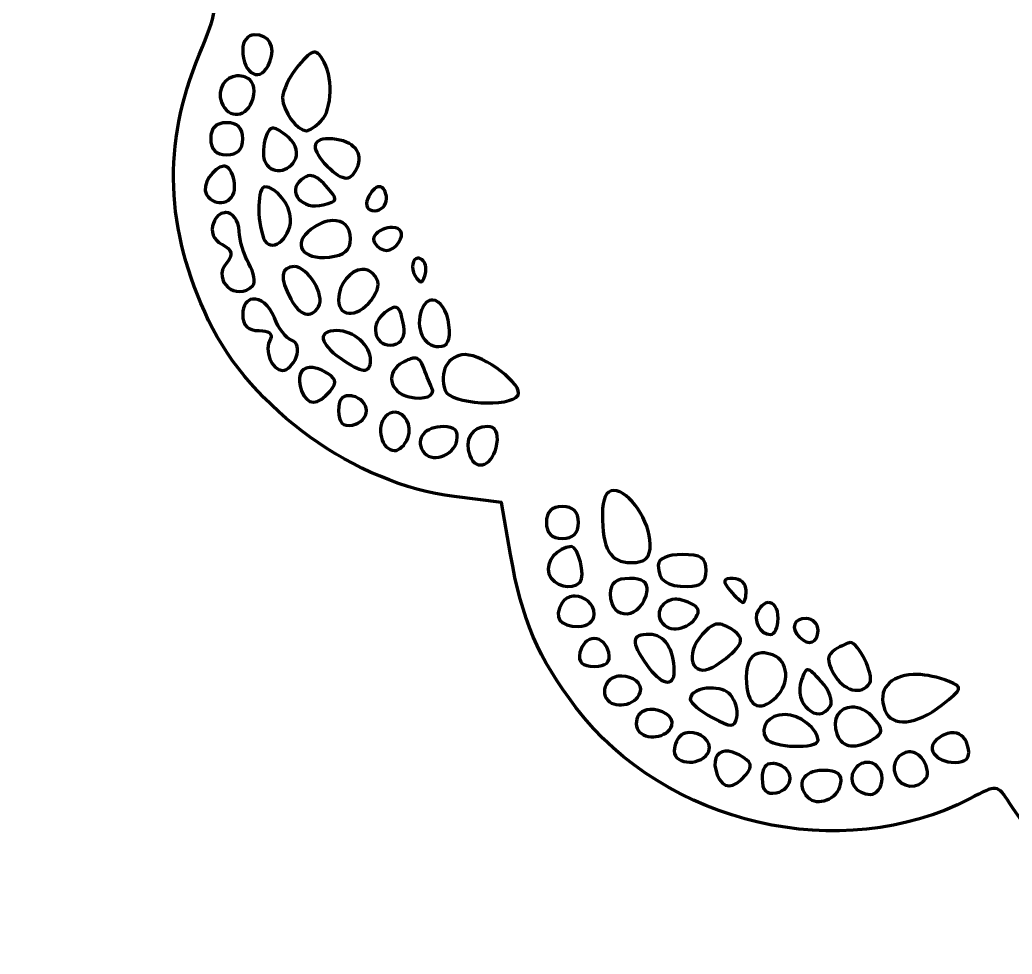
# Model space of a CAD drawing. Header units: centimetres. Extents: x -20.3 to 20.2, y -9.5 to 9.5.
# Drawn here: x -20.28 to -12.64, y -9.48 to -2.29 of the extents above; entities that cross this region are included whole.
import ezdxf

# ---------------------------------------------------------------- set-up
doc = ezdxf.new("R2010")
doc.units = ezdxf.units.CM
doc.header["$MEASUREMENT"] = 0
doc.layers.add('Layer 1', color=7, linetype='Continuous')

msp = doc.modelspace()

# ---------------------------------------------------------------- linework, layer by layer
at = {"layer": 'Layer 1', "color": 200, "lineweight": 70}
for points, knots in [([(-10.5588, 9.46564), (-10.62615, 9.46521), (-10.69522, 9.4624), (-10.76551, 9.45737), (-10.76551, 9.45737), (-11.4845, 9.40593), (-12.24971, 8.9429), (-12.65893, 8.31139), (-12.65893, 8.31139), (-12.65893, 8.31139), (-12.75319, 8.16504), (-12.75319, 8.16504), (-12.75319, 8.16504), (-12.75319, 8.16504), (-12.9971, 8.28824), (-12.9971, 8.28824), (-12.9971, 8.28824), (-13.43222, 8.50859), (-13.94856, 8.57793), (-14.46554, 8.4842), (-14.46554, 8.4842), (-15.53137, 8.29096), (-16.3278, 7.47542), (-16.50449, 6.39647), (-16.50449, 6.39647), (-16.50449, 6.39647), (-16.57064, 5.99629), (-16.57064, 5.99629), (-16.57064, 5.99629), (-16.57064, 5.99629), (-16.9361, 5.95081), (-16.9361, 5.95081), (-16.9361, 5.95081), (-17.6929, 5.85648), (-18.50381, 5.27485), (-18.82539, 4.59565), (-18.82539, 4.59565), (-19.16062, 3.88764), (-19.18343, 3.2442), (-18.89815, 2.55009), (-18.89815, 2.55009), (-18.75561, 2.20328), (-18.75332, 2.17712), (-18.85516, 2.11932), (-18.85516, 2.11932), (-18.91478, 2.08548), (-19.12045, 1.90232), (-19.31239, 1.7117), (-19.31239, 1.7117), (-20.14617, 0.88366), (-20.27897, -0.33377), (-19.64394, -1.32357), (-19.64394, -1.32357), (-19.4589, -1.61199), (-19.09339, -1.98187), (-18.85019, -2.12642), (-18.85019, -2.12642), (-18.75492, -2.18305), (-18.75851, -2.21744), (-18.89815, -2.55719), (-18.89815, -2.55719), (-19.18343, -3.2513), (-19.16062, -3.89391), (-18.82539, -4.60192), (-18.82539, -4.60192), (-18.5038, -5.28112), (-17.6929, -5.86275), (-16.9361, -5.95708), (-16.9361, -5.95708), (-16.9361, -5.95708), (-16.57063, -6.00256), (-16.57063, -6.00256), (-16.57063, -6.00256), (-16.57063, -6.00256), (-16.50118, -6.40275), (-16.50118, -6.40275), (-16.50118, -6.40275), (-16.41546, -6.89967), (-16.2872, -7.20071), (-15.99847, -7.57932), (-15.99847, -7.57932), (-15.3095, -8.48275), (-13.95219, -8.79719), (-12.96651, -8.28212), (-12.96651, -8.28212), (-12.75477, -8.17147), (-12.75352, -8.17144), (-12.65893, -8.31685), (-12.65893, -8.31685), (-12.3431, -8.80238), (-11.8808, -9.15436), (-11.27235, -9.3727), (-11.27235, -9.3727), (-11.03759, -9.45694), (-10.83678, -9.47824), (-10.43312, -9.45952), (-10.43312, -9.45952), (-9.50953, -9.41668), (-8.8588, -9.01842), (-8.37185, -8.19862), (-8.37185, -8.19862), (-8.36542, -8.1878), (-8.24974, -8.23597), (-8.11388, -8.30528), (-8.11388, -8.30528), (-7.52628, -8.60506), (-6.65529, -8.59837), (-5.98564, -8.28957), (-5.98564, -8.28957), (-5.33911, -7.99143), (-4.72291, -7.2297), (-4.62717, -6.61112), (-4.62717, -6.61112), (-4.52025, -5.92027), (-4.54527, -5.97199), (-4.32207, -5.97199), (-4.32207, -5.97199), (-3.70091, -5.97199), (-2.9071, -5.52944), (-2.47081, -4.93929), (-2.47081, -4.93929), (-1.9958, -4.29675), (-1.87815, -3.26519), (-2.1963, -2.53324), (-2.1963, -2.53324), (-2.1963, -2.53324), (-2.34017, -2.20251), (-2.34017, -2.20251), (-2.34017, -2.20251), (-2.34017, -2.20251), (-2.15992, -2.07435), (-2.15992, -2.07435), (-2.15992, -2.07435), (-1.35926, -1.50717), (-0.9231, -0.52139), (-1.08174, 0.36147), (-1.08174, 0.36147), (-1.20538, 1.04953), (-1.59893, 1.67333), (-2.15992, 2.06886), (-2.15992, 2.06886), (-2.15992, 2.06886), (-2.34017, 2.19536), (-2.34017, 2.19536), (-2.34017, 2.19536), (-2.34017, 2.19536), (-2.1963, 2.52692), (-2.1963, 2.52692), (-2.1963, 2.52692), (-1.87242, 3.27204), (-1.99656, 4.3054), (-2.48734, 4.94868), (-2.48734, 4.94868), (-2.93263, 5.53235), (-3.71444, 5.96567), (-4.32206, 5.96567), (-4.32206, 5.96567), (-4.54526, 5.96567), (-4.52024, 5.91395), (-4.62716, 6.6048), (-4.62716, 6.6048), (-4.7229, 7.22338), (-5.3391, 7.98511), (-5.98563, 8.28325), (-5.98563, 8.28325), (-6.65835, 8.59346), (-7.52614, 8.59804), (-8.12049, 8.29483), (-8.12049, 8.29483), (-8.29295, 8.20685), (-8.3814, 8.18791), (-8.39748, 8.23613), (-8.39748, 8.23613), (-8.46913, 8.45108), (-8.93216, 8.9169), (-9.27226, 9.1167), (-9.27226, 9.1167), (-9.68263, 9.35777), (-10.08732, 9.46865), (-10.5588, 9.46562), (-10.5588, 9.46562), (-10.5588, 9.46562), (-10.5588, 9.46564), (-10.5588, 9.46564)], [0, 0, 0, 0, 0.0212766, 0.0212766, 0.0212766, 0.0212766, 0.0425532, 0.0425532, 0.0425532, 0.0425532, 0.0638298, 0.0638298, 0.0638298, 0.0638298, 0.0851064, 0.0851064, 0.0851064, 0.0851064, 0.106383, 0.106383, 0.106383, 0.106383, 0.1276596, 0.1276596, 0.1276596, 0.1276596, 0.1489362, 0.1489362, 0.1489362, 0.1489362, 0.1702128, 0.1702128, 0.1702128, 0.1702128, 0.1914894, 0.1914894, 0.1914894, 0.1914894, 0.212766, 0.212766, 0.212766, 0.212766, 0.2340426, 0.2340426, 0.2340426, 0.2340426, 0.2553191, 0.2553191, 0.2553191, 0.2553191, 0.2765957, 0.2765957, 0.2765957, 0.2765957, 0.2978723, 0.2978723, 0.2978723, 0.2978723, 0.3191489, 0.3191489, 0.3191489, 0.3191489, 0.3404255, 0.3404255, 0.3404255, 0.3404255, 0.3617021, 0.3617021, 0.3617021, 0.3617021, 0.3829787, 0.3829787, 0.3829787, 0.3829787, 0.4042553, 0.4042553, 0.4042553, 0.4042553, 0.4255319, 0.4255319, 0.4255319, 0.4255319, 0.4468085, 0.4468085, 0.4468085, 0.4468085, 0.4680851, 0.4680851, 0.4680851, 0.4680851, 0.4893617, 0.4893617, 0.4893617, 0.4893617, 0.5106383, 0.5106383, 0.5106383, 0.5106383, 0.5319149, 0.5319149, 0.5319149, 0.5319149, 0.5531915, 0.5531915, 0.5531915, 0.5531915, 0.5744681, 0.5744681, 0.5744681, 0.5744681, 0.5957447, 0.5957447, 0.5957447, 0.5957447, 0.6170213, 0.6170213, 0.6170213, 0.6170213, 0.6382979, 0.6382979, 0.6382979, 0.6382979, 0.6595745, 0.6595745, 0.6595745, 0.6595745, 0.6808511, 0.6808511, 0.6808511, 0.6808511, 0.7021277, 0.7021277, 0.7021277, 0.7021277, 0.7234043, 0.7234043, 0.7234043, 0.7234043, 0.7446809, 0.7446809, 0.7446809, 0.7446809, 0.7659574, 0.7659574, 0.7659574, 0.7659574, 0.787234, 0.787234, 0.787234, 0.787234, 0.8085106, 0.8085106, 0.8085106, 0.8085106, 0.8297872, 0.8297872, 0.8297872, 0.8297872, 0.8510638, 0.8510638, 0.8510638, 0.8510638, 0.8723404, 0.8723404, 0.8723404, 0.8723404, 0.893617, 0.893617, 0.893617, 0.893617, 0.9148936, 0.9148936, 0.9148936, 0.9148936, 0.9361702, 0.9361702, 0.9361702, 0.9361702, 0.9574468, 0.9574468, 0.9574468, 0.9574468, 1, 1, 1, 1]), ([(-18.4748, -2.4034), (-18.3583, -2.4034), (-18.30738, -2.49088), (-18.35408, -2.61259), (-18.35408, -2.61259), (-18.419, -2.78176), (-18.56327, -2.71515), (-18.56327, -2.51585), (-18.56327, -2.51585), (-18.56327, -2.4538), (-18.52357, -2.4034), (-18.4748, -2.4034)], [0, 0, 0, 0, 0.25, 0.25, 0.25, 0.25, 0.5, 0.5, 0.5, 0.5, 1, 1, 1, 1]), ([(-18.01343, -2.53652), (-17.99163, -2.53537), (-17.97368, -2.55332), (-17.95059, -2.58778), (-17.95059, -2.58778), (-17.86568, -2.71452), (-17.87105, -2.97786), (-17.96051, -3.06734), (-17.96051, -3.06734), (-18.00113, -3.10795), (-18.051, -3.14175), (-18.07131, -3.14175), (-18.07131, -3.14175), (-18.14554, -3.14175), (-18.25569, -2.99075), (-18.25569, -2.88957), (-18.25569, -2.88957), (-18.25569, -2.8324), (-18.20115, -2.72059), (-18.13415, -2.6407), (-18.13415, -2.6407), (-18.07567, -2.57096), (-18.04147, -2.538), (-18.01343, -2.53652)], [0, 0, 0, 0, 0.1428571, 0.1428571, 0.1428571, 0.1428571, 0.2857143, 0.2857143, 0.2857143, 0.2857143, 0.4285714, 0.4285714, 0.4285714, 0.4285714, 0.5714286, 0.5714286, 0.5714286, 0.5714286, 0.7142857, 0.7142857, 0.7142857, 0.7142857, 1, 1, 1, 1]), ([(-18.60709, -2.72008), (-18.58608, -2.71834), (-18.56434, -2.72134), (-18.54177, -2.73), (-18.54177, -2.73), (-18.48436, -2.75203), (-18.4623, -2.81263), (-18.48306, -2.89206), (-18.48306, -2.89206), (-18.52215, -3.04152), (-18.67402, -3.05983), (-18.72697, -2.92183), (-18.72697, -2.92183), (-18.76508, -2.82251), (-18.6981, -2.72761), (-18.60708, -2.72009), (-18.60708, -2.72009), (-18.60708, -2.72009), (-18.60709, -2.72008), (-18.60709, -2.72008)], [0, 0, 0, 0, 0.1666667, 0.1666667, 0.1666667, 0.1666667, 0.3333333, 0.3333333, 0.3333333, 0.3333333, 0.5, 0.5, 0.5, 0.5, 0.6666667, 0.6666667, 0.6666667, 0.6666667, 1, 1, 1, 1]), ([(-18.68647, -3.07974), (-18.60442, -3.07974), (-18.56327, -3.12089), (-18.56327, -3.20294), (-18.56327, -3.20294), (-18.56327, -3.28499), (-18.60442, -3.32614), (-18.68647, -3.32614), (-18.68647, -3.32614), (-18.76851, -3.32614), (-18.80967, -3.28499), (-18.80967, -3.20294), (-18.80967, -3.20294), (-18.80967, -3.12089), (-18.76851, -3.07974), (-18.68647, -3.07974)], [0, 0, 0, 0, 0.2, 0.2, 0.2, 0.2, 0.4, 0.4, 0.4, 0.4, 0.6, 0.6, 0.6, 0.6, 1, 1, 1, 1]), ([(-18.33424, -3.12191), (-18.31258, -3.11931), (-18.28259, -3.13723), (-18.23254, -3.174), (-18.23254, -3.174), (-18.16564, -3.22314), (-18.1328, -3.29902), (-18.15399, -3.35425), (-18.15399, -3.35425), (-18.19785, -3.46854), (-18.35416, -3.48031), (-18.39459, -3.37244), (-18.39459, -3.37244), (-18.41045, -3.33013), (-18.40619, -3.2489), (-18.3855, -3.19219), (-18.3855, -3.19219), (-18.36918, -3.14747), (-18.3559, -3.12451), (-18.33423, -3.12191), (-18.33423, -3.12191), (-18.33423, -3.12191), (-18.33424, -3.12191), (-18.33424, -3.12191)], [0, 0, 0, 0, 0.1428571, 0.1428571, 0.1428571, 0.1428571, 0.2857143, 0.2857143, 0.2857143, 0.2857143, 0.4285714, 0.4285714, 0.4285714, 0.4285714, 0.5714286, 0.5714286, 0.5714286, 0.5714286, 0.7142857, 0.7142857, 0.7142857, 0.7142857, 1, 1, 1, 1]), ([(-17.90181, -3.20377), (-17.73252, -3.20525), (-17.63217, -3.29571), (-17.67526, -3.408), (-17.67526, -3.408), (-17.7245, -3.53633), (-17.78866, -3.53768), (-17.91256, -3.41379), (-17.91256, -3.41379), (-18.03961, -3.28674), (-18.03545, -3.20261), (-17.90181, -3.20378), (-17.90181, -3.20378), (-17.90181, -3.20378), (-17.90181, -3.20377), (-17.90181, -3.20377)], [0, 0, 0, 0, 0.2, 0.2, 0.2, 0.2, 0.4, 0.4, 0.4, 0.4, 0.6, 0.6, 0.6, 0.6, 1, 1, 1, 1]), ([(-18.70962, -3.41543), (-18.6988, -3.41492), (-18.68922, -3.41708), (-18.67985, -3.42287), (-18.67985, -3.42287), (-18.64984, -3.44142), (-18.62528, -3.51014), (-18.62528, -3.57583), (-18.62528, -3.57583), (-18.62528, -3.70195), (-18.77455, -3.74021), (-18.84191, -3.63123), (-18.84191, -3.63123), (-18.88487, -3.56171), (-18.7853, -3.41903), (-18.70962, -3.41543)], [0, 0, 0, 0, 0.2, 0.2, 0.2, 0.2, 0.4, 0.4, 0.4, 0.4, 0.6, 0.6, 0.6, 0.6, 1, 1, 1, 1]), ([(-18.04568, -3.48737), (-18.01013, -3.48525), (-17.97395, -3.51005), (-17.92414, -3.56509), (-17.92414, -3.56509), (-17.82587, -3.67368), (-17.8268, -3.68184), (-17.94316, -3.71226), (-17.94316, -3.71226), (-18.10529, -3.75466), (-18.22726, -3.61458), (-18.11183, -3.51878), (-18.11183, -3.51878), (-18.08779, -3.49883), (-18.06701, -3.48863), (-18.04568, -3.48736), (-18.04568, -3.48736), (-18.04568, -3.48736), (-18.04568, -3.48737), (-18.04568, -3.48737)], [0, 0, 0, 0, 0.1666667, 0.1666667, 0.1666667, 0.1666667, 0.3333333, 0.3333333, 0.3333333, 0.3333333, 0.5, 0.5, 0.5, 0.5, 0.6666667, 0.6666667, 0.6666667, 0.6666667, 1, 1, 1, 1]), ([(-18.39129, -3.57253), (-18.30664, -3.57253), (-18.19451, -3.7152), (-18.19451, -3.82306), (-18.19451, -3.82306), (-18.19451, -3.98067), (-18.35436, -4.09284), (-18.40204, -3.96858), (-18.40204, -3.96858), (-18.45622, -3.82738), (-18.44949, -3.57253), (-18.39129, -3.57253)], [0, 0, 0, 0, 0.25, 0.25, 0.25, 0.25, 0.5, 0.5, 0.5, 0.5, 1, 1, 1, 1]), ([(-17.51073, -3.57253), (-17.48051, -3.57253), (-17.45616, -3.61354), (-17.45616, -3.66431), (-17.45616, -3.66431), (-17.45616, -3.71508), (-17.49658, -3.75691), (-17.54628, -3.75691), (-17.54628, -3.75691), (-17.60123, -3.75691), (-17.62242, -3.72053), (-17.60085, -3.66431), (-17.60085, -3.66431), (-17.58137, -3.61354), (-17.54095, -3.57253), (-17.51072, -3.57253), (-17.51072, -3.57253), (-17.51072, -3.57253), (-17.51073, -3.57253), (-17.51073, -3.57253)], [0, 0, 0, 0, 0.1666667, 0.1666667, 0.1666667, 0.1666667, 0.3333333, 0.3333333, 0.3333333, 0.3333333, 0.5, 0.5, 0.5, 0.5, 0.6666667, 0.6666667, 0.6666667, 0.6666667, 1, 1, 1, 1]), ([(-18.69391, -3.7718), (-18.64291, -3.77312), (-18.59321, -3.82653), (-18.59056, -3.91649), (-18.59056, -3.91649), (-18.58865, -3.98121), (-18.55535, -4.09284), (-18.51614, -4.16454), (-18.51614, -4.16454), (-18.47694, -4.23624), (-18.46252, -4.31184), (-18.4839, -4.33321), (-18.4839, -4.33321), (-18.61122, -4.46053), (-18.80276, -4.2977), (-18.68812, -4.15958), (-18.68812, -4.15958), (-18.6339, -4.09425), (-18.64246, -4.06117), (-18.72367, -4.01571), (-18.72367, -4.01571), (-18.79038, -3.97837), (-18.81372, -3.9186), (-18.78816, -3.852), (-18.78816, -3.852), (-18.76871, -3.80132), (-18.73647, -3.77623), (-18.70382, -3.77262), (-18.70382, -3.77262), (-18.70042, -3.77224), (-18.6973, -3.7717), (-18.6939, -3.77179), (-18.6939, -3.77179), (-18.6939, -3.77179), (-18.69391, -3.7718), (-18.69391, -3.7718)], [0, 0, 0, 0, 0.1, 0.1, 0.1, 0.1, 0.2, 0.2, 0.2, 0.2, 0.3, 0.3, 0.3, 0.3, 0.4, 0.4, 0.4, 0.4, 0.5, 0.5, 0.5, 0.5, 0.6, 0.6, 0.6, 0.6, 0.7, 0.7, 0.7, 0.7, 0.8, 0.8, 0.8, 0.8, 1, 1, 1, 1]), ([(-17.87205, -3.83298), (-17.79088, -3.82911), (-17.73232, -3.87929), (-17.73232, -3.97354), (-17.73232, -3.97354), (-17.73232, -4.06005), (-17.78037, -4.10071), (-17.89603, -4.1141), (-17.89603, -4.1141), (-18.10547, -4.13834), (-18.18842, -4.01158), (-18.03576, -3.89995), (-18.03576, -3.89995), (-17.97769, -3.85749), (-17.92075, -3.8353), (-17.87205, -3.83298)], [0, 0, 0, 0, 0.2, 0.2, 0.2, 0.2, 0.4, 0.4, 0.4, 0.4, 0.6, 0.6, 0.6, 0.6, 1, 1, 1, 1]), ([(-17.41068, -3.8859), (-17.34516, -3.88513), (-17.31859, -3.93045), (-17.36107, -3.99917), (-17.36107, -3.99917), (-17.41217, -4.08184), (-17.49806, -4.08318), (-17.54793, -4.00248), (-17.54793, -4.00248), (-17.569, -3.9684), (-17.54195, -3.9233), (-17.48757, -3.90243), (-17.48757, -3.90243), (-17.45812, -3.89113), (-17.43252, -3.88615), (-17.41068, -3.88589), (-17.41068, -3.88589), (-17.41068, -3.88589), (-17.41068, -3.8859), (-17.41068, -3.8859)], [0, 0, 0, 0, 0.1666667, 0.1666667, 0.1666667, 0.1666667, 0.3333333, 0.3333333, 0.3333333, 0.3333333, 0.5, 0.5, 0.5, 0.5, 0.6666667, 0.6666667, 0.6666667, 0.6666667, 1, 1, 1, 1]), ([(-17.21555, -4.12237), (-17.20272, -4.12104), (-17.18819, -4.1274), (-17.17256, -4.14304), (-17.17256, -4.14304), (-17.15211, -4.16349), (-17.14673, -4.21522), (-17.16098, -4.25797), (-17.16098, -4.25797), (-17.18182, -4.32048), (-17.19662, -4.31987), (-17.23539, -4.25714), (-17.23539, -4.25714), (-17.27388, -4.19486), (-17.25405, -4.12636), (-17.21555, -4.12237)], [0, 0, 0, 0, 0.2, 0.2, 0.2, 0.2, 0.4, 0.4, 0.4, 0.4, 0.6, 0.6, 0.6, 0.6, 1, 1, 1, 1]), ([(-18.16557, -4.18769), (-18.05943, -4.18769), (-17.92577, -4.40992), (-17.97954, -4.49692), (-17.97954, -4.49692), (-18.03793, -4.59139), (-18.12255, -4.56805), (-18.19203, -4.43822), (-18.19203, -4.43822), (-18.28054, -4.27284), (-18.27156, -4.18769), (-18.16557, -4.18769)], [0, 0, 0, 0, 0.25, 0.25, 0.25, 0.25, 0.5, 0.5, 0.5, 0.5, 1, 1, 1, 1]), ([(-17.64384, -4.20918), (-17.61473, -4.20777), (-17.58589, -4.21752), (-17.56199, -4.24143), (-17.56199, -4.24143), (-17.50871, -4.29471), (-17.50744, -4.34259), (-17.5562, -4.42002), (-17.5562, -4.42002), (-17.65405, -4.5754), (-17.82492, -4.59167), (-17.82492, -4.44565), (-17.82492, -4.44565), (-17.82492, -4.31806), (-17.73119, -4.21342), (-17.64385, -4.20918), (-17.64385, -4.20918), (-17.64385, -4.20918), (-17.64384, -4.20918), (-17.64384, -4.20918)], [0, 0, 0, 0, 0.1666667, 0.1666667, 0.1666667, 0.1666667, 0.3333333, 0.3333333, 0.3333333, 0.3333333, 0.5, 0.5, 0.5, 0.5, 0.6666667, 0.6666667, 0.6666667, 0.6666667, 1, 1, 1, 1]), ([(-18.48638, -4.43739), (-18.43043, -4.43086), (-18.35764, -4.48056), (-18.31936, -4.58126), (-18.31936, -4.58126), (-18.28854, -4.66232), (-18.22918, -4.74002), (-18.18707, -4.75407), (-18.18707, -4.75407), (-18.14308, -4.76873), (-18.12777, -4.82415), (-18.15069, -4.88388), (-18.15069, -4.88388), (-18.17264, -4.94108), (-18.21973, -4.98723), (-18.2557, -4.98723), (-18.2557, -4.98723), (-18.33985, -4.98723), (-18.40171, -4.82787), (-18.34996, -4.74414), (-18.34996, -4.74414), (-18.32711, -4.70716), (-18.36412, -4.67965), (-18.43678, -4.67965), (-18.43678, -4.67965), (-18.52246, -4.67965), (-18.56329, -4.6405), (-18.56329, -4.55728), (-18.56329, -4.55728), (-18.56329, -4.48193), (-18.52992, -4.44247), (-18.48639, -4.43739), (-18.48639, -4.43739), (-18.48639, -4.43739), (-18.48638, -4.43739), (-18.48638, -4.43739)], [0, 0, 0, 0, 0.1, 0.1, 0.1, 0.1, 0.2, 0.2, 0.2, 0.2, 0.3, 0.3, 0.3, 0.3, 0.4, 0.4, 0.4, 0.4, 0.5, 0.5, 0.5, 0.5, 0.6, 0.6, 0.6, 0.6, 0.7, 0.7, 0.7, 0.7, 0.8, 0.8, 0.8, 0.8, 1, 1, 1, 1]), ([(-17.39332, -4.50023), (-17.35804, -4.49802), (-17.34129, -4.54274), (-17.32304, -4.64658), (-17.32304, -4.64658), (-17.31005, -4.72049), (-17.34046, -4.77617), (-17.40159, -4.78879), (-17.40159, -4.78879), (-17.53626, -4.8166), (-17.59434, -4.64572), (-17.48179, -4.55232), (-17.48179, -4.55232), (-17.44268, -4.51986), (-17.41448, -4.50155), (-17.39332, -4.50023)], [0, 0, 0, 0, 0.2, 0.2, 0.2, 0.2, 0.4, 0.4, 0.4, 0.4, 0.6, 0.6, 0.6, 0.6, 1, 1, 1, 1]), ([(-17.0998, -4.44483), (-17.04538, -4.44771), (-16.98889, -4.52058), (-16.97495, -4.63831), (-16.97495, -4.63831), (-16.96101, -4.75609), (-16.98309, -4.80285), (-17.0535, -4.80285), (-17.0535, -4.80285), (-17.17003, -4.80285), (-17.23834, -4.65784), (-17.18579, -4.5209), (-17.18579, -4.5209), (-17.16494, -4.46657), (-17.13245, -4.4431), (-17.0998, -4.44483)], [0, 0, 0, 0, 0.2, 0.2, 0.2, 0.2, 0.4, 0.4, 0.4, 0.4, 0.6, 0.6, 0.6, 0.6, 1, 1, 1, 1]), ([(-17.83732, -4.67965), (-17.70774, -4.67965), (-17.57853, -4.7937), (-17.57853, -4.90785), (-17.57853, -4.90785), (-17.57853, -5.01329), (-17.64415, -5.00891), (-17.81087, -4.89214), (-17.81087, -4.89214), (-17.9761, -4.77641), (-17.98836, -4.67965), (-17.83733, -4.67965), (-17.83733, -4.67965), (-17.83733, -4.67965), (-17.83732, -4.67965), (-17.83732, -4.67965)], [0, 0, 0, 0, 0.2, 0.2, 0.2, 0.2, 0.4, 0.4, 0.4, 0.4, 0.6, 0.6, 0.6, 0.6, 1, 1, 1, 1]), ([(-16.85092, -4.86486), (-16.70464, -4.86486), (-16.39622, -5.10123), (-16.44329, -5.1774), (-16.44329, -5.1774), (-16.50296, -5.27395), (-16.96357, -5.24473), (-17.00305, -5.14185), (-17.00305, -5.14185), (-17.05679, -5.00178), (-16.9816, -4.86486), (-16.85091, -4.86486), (-16.85091, -4.86486), (-16.85091, -4.86486), (-16.85092, -4.86486), (-16.85092, -4.86486)], [0, 0, 0, 0, 0.2, 0.2, 0.2, 0.2, 0.4, 0.4, 0.4, 0.4, 0.6, 0.6, 0.6, 0.6, 1, 1, 1, 1]), ([(-18.04899, -4.96325), (-18.0443, -4.96284), (-18.03914, -4.96309), (-18.03411, -4.96325), (-18.03411, -4.96325), (-18.00725, -4.9641), (-17.9756, -4.97268), (-17.94068, -4.99136), (-17.94068, -4.99136), (-17.8422, -5.04407), (-17.83191, -5.07569), (-17.89025, -5.14598), (-17.89025, -5.14598), (-17.98367, -5.25855), (-18.06584, -5.25773), (-18.10936, -5.14433), (-18.10936, -5.14433), (-18.14962, -5.03941), (-18.11937, -4.96944), (-18.049, -4.96326), (-18.049, -4.96326), (-18.049, -4.96326), (-18.04899, -4.96325), (-18.04899, -4.96325)], [0, 0, 0, 0, 0.1428571, 0.1428571, 0.1428571, 0.1428571, 0.2857143, 0.2857143, 0.2857143, 0.2857143, 0.4285714, 0.4285714, 0.4285714, 0.4285714, 0.5714286, 0.5714286, 0.5714286, 0.5714286, 0.7142857, 0.7142857, 0.7142857, 0.7142857, 1, 1, 1, 1]), ([(-17.24366, -4.89214), (-17.20775, -4.88975), (-17.18819, -4.9144), (-17.16842, -4.96986), (-17.16842, -4.96986), (-17.14677, -5.03055), (-17.11866, -5.09895), (-17.10641, -5.122), (-17.10641, -5.122), (-17.07426, -5.18245), (-17.16279, -5.21618), (-17.2817, -5.18897), (-17.2817, -5.18897), (-17.43883, -5.15301), (-17.46685, -4.99781), (-17.32966, -4.92439), (-17.32966, -4.92439), (-17.29296, -4.90475), (-17.26522, -4.89358), (-17.24367, -4.89214), (-17.24367, -4.89214), (-17.24367, -4.89214), (-17.24366, -4.89214), (-17.24366, -4.89214)], [0, 0, 0, 0, 0.1428571, 0.1428571, 0.1428571, 0.1428571, 0.2857143, 0.2857143, 0.2857143, 0.2857143, 0.4285714, 0.4285714, 0.4285714, 0.4285714, 0.5714286, 0.5714286, 0.5714286, 0.5714286, 0.7142857, 0.7142857, 0.7142857, 0.7142857, 1, 1, 1, 1]), ([(-17.74389, -5.1807), (-17.73578, -5.181), (-17.72687, -5.18219), (-17.71743, -5.18401), (-17.71743, -5.18401), (-17.6582, -5.19542), (-17.60994, -5.24579), (-17.60994, -5.29563), (-17.60994, -5.29563), (-17.60994, -5.34547), (-17.6582, -5.39502), (-17.71743, -5.40642), (-17.71743, -5.40642), (-17.79298, -5.42097), (-17.82491, -5.3883), (-17.82491, -5.29563), (-17.82491, -5.29563), (-17.82491, -5.21453), (-17.80065, -5.17858), (-17.74388, -5.1807), (-17.74388, -5.1807), (-17.74388, -5.1807), (-17.74389, -5.1807), (-17.74389, -5.1807)], [0, 0, 0, 0, 0.1428571, 0.1428571, 0.1428571, 0.1428571, 0.2857143, 0.2857143, 0.2857143, 0.2857143, 0.4285714, 0.4285714, 0.4285714, 0.4285714, 0.5714286, 0.5714286, 0.5714286, 0.5714286, 0.7142857, 0.7142857, 0.7142857, 0.7142857, 1, 1, 1, 1]), ([(-17.39084, -5.30803), (-17.31731, -5.31033), (-17.25316, -5.40623), (-17.29162, -5.50647), (-17.29162, -5.50647), (-17.31197, -5.55951), (-17.35818, -5.60321), (-17.39415, -5.60321), (-17.39415, -5.60321), (-17.49383, -5.60321), (-17.54237, -5.41905), (-17.4636, -5.34028), (-17.4636, -5.34028), (-17.4403, -5.31698), (-17.41535, -5.30727), (-17.39084, -5.30803)], [0, 0, 0, 0, 0.2, 0.2, 0.2, 0.2, 0.4, 0.4, 0.4, 0.4, 0.6, 0.6, 0.6, 0.6, 1, 1, 1, 1]), ([(-17.01711, -5.418), (-16.9325, -5.418), (-16.89969, -5.45246), (-16.91376, -5.52549), (-16.91376, -5.52549), (-16.93737, -5.6481), (-17.1168, -5.70342), (-17.17669, -5.60652), (-17.17669, -5.60652), (-17.23609, -5.51041), (-17.15823, -5.418), (-17.01711, -5.418)], [0, 0, 0, 0, 0.25, 0.25, 0.25, 0.25, 0.5, 0.5, 0.5, 0.5, 1, 1, 1, 1]), ([(-16.67894, -5.418), (-16.61852, -5.418), (-16.59257, -5.46509), (-16.60535, -5.55195), (-16.60535, -5.55195), (-16.62923, -5.71422), (-16.76525, -5.77265), (-16.81536, -5.64207), (-16.81536, -5.64207), (-16.86155, -5.52171), (-16.7986, -5.418), (-16.67894, -5.418)], [0, 0, 0, 0, 0.25, 0.25, 0.25, 0.25, 0.5, 0.5, 0.5, 0.5, 1, 1, 1, 1]), ([(-15.70577, -5.91079), (-15.58736, -5.91079), (-15.42548, -6.14951), (-15.42548, -6.3242), (-15.42548, -6.3242), (-15.42548, -6.43099), (-15.46044, -6.46476), (-15.57265, -6.46476), (-15.57265, -6.46476), (-15.73459, -6.46476), (-15.79424, -6.36326), (-15.79424, -6.09021), (-15.79424, -6.09021), (-15.79424, -5.97475), (-15.76288, -5.91079), (-15.70577, -5.91079)], [0, 0, 0, 0, 0.2, 0.2, 0.2, 0.2, 0.4, 0.4, 0.4, 0.4, 0.6, 0.6, 0.6, 0.6, 1, 1, 1, 1]), ([(-16.10182, -6.03398), (-16.01978, -6.03398), (-15.97862, -6.07513), (-15.97862, -6.15718), (-15.97862, -6.15718), (-15.97862, -6.23923), (-16.01977, -6.27955), (-16.10182, -6.27955), (-16.10182, -6.27955), (-16.18387, -6.27955), (-16.22502, -6.23923), (-16.22502, -6.15718), (-16.22502, -6.15718), (-16.22502, -6.07513), (-16.18387, -6.03398), (-16.10182, -6.03398)], [0, 0, 0, 0, 0.2, 0.2, 0.2, 0.2, 0.4, 0.4, 0.4, 0.4, 0.6, 0.6, 0.6, 0.6, 1, 1, 1, 1]), ([(-16.03237, -6.34239), (-15.97931, -6.34111), (-15.92258, -6.5716), (-15.9654, -6.61441), (-15.9654, -6.61441), (-16.03364, -6.68265), (-16.1682, -6.64711), (-16.20518, -6.55074), (-16.20518, -6.55074), (-16.2386, -6.46366), (-16.14029, -6.34499), (-16.03237, -6.34238), (-16.03237, -6.34238), (-16.03237, -6.34238), (-16.03237, -6.34239), (-16.03237, -6.34239)], [0, 0, 0, 0, 0.2, 0.2, 0.2, 0.2, 0.4, 0.4, 0.4, 0.4, 0.6, 0.6, 0.6, 0.6, 1, 1, 1, 1]), ([(-15.17908, -6.40275), (-15.0355, -6.40275), (-14.9947, -6.43022), (-14.9947, -6.52595), (-14.9947, -6.52595), (-14.9947, -6.61386), (-15.03518, -6.64915), (-15.13774, -6.64915), (-15.13774, -6.64915), (-15.30078, -6.64915), (-15.36346, -6.60319), (-15.36346, -6.48461), (-15.36346, -6.48461), (-15.36346, -6.43447), (-15.29189, -6.40275), (-15.17908, -6.40275)], [0, 0, 0, 0, 0.2, 0.2, 0.2, 0.2, 0.4, 0.4, 0.4, 0.4, 0.6, 0.6, 0.6, 0.6, 1, 1, 1, 1]), ([(-15.58423, -6.58713), (-15.48688, -6.58713), (-15.44051, -6.6196), (-15.44946, -6.68056), (-15.44946, -6.68056), (-15.48203, -6.90246), (-15.73306, -6.92439), (-15.73306, -6.70536), (-15.73306, -6.70536), (-15.73306, -6.62173), (-15.68944, -6.58712), (-15.58423, -6.58712), (-15.58423, -6.58712), (-15.58423, -6.58712), (-15.58423, -6.58713), (-15.58423, -6.58713)], [0, 0, 0, 0, 0.2, 0.2, 0.2, 0.2, 0.4, 0.4, 0.4, 0.4, 0.6, 0.6, 0.6, 0.6, 1, 1, 1, 1]), ([(-14.78634, -6.58713), (-14.73143, -6.58713), (-14.68629, -6.62897), (-14.68629, -6.67973), (-14.68629, -6.67973), (-14.68629, -6.7305), (-14.69749, -6.77233), (-14.71027, -6.77233), (-14.71027, -6.77233), (-14.72305, -6.77233), (-14.76736, -6.73049), (-14.80949, -6.67973), (-14.80949, -6.67973), (-14.87223, -6.60413), (-14.86811, -6.58713), (-14.78634, -6.58713)], [0, 0, 0, 0, 0.2, 0.2, 0.2, 0.2, 0.4, 0.4, 0.4, 0.4, 0.6, 0.6, 0.6, 0.6, 1, 1, 1, 1]), ([(-16.00426, -6.72355), (-15.93272, -6.72499), (-15.85626, -6.78089), (-15.85626, -6.86246), (-15.85626, -6.86246), (-15.85626, -6.91472), (-15.90909, -6.95672), (-15.97532, -6.95672), (-15.97532, -6.95672), (-16.12187, -6.95672), (-16.17243, -6.88588), (-16.1043, -6.77565), (-16.1043, -6.77565), (-16.0842, -6.74314), (-16.05251, -6.72725), (-16.01831, -6.72439), (-16.01831, -6.72439), (-16.01361, -6.724), (-16.00902, -6.72347), (-16.00426, -6.72356), (-16.00426, -6.72356), (-16.00426, -6.72356), (-16.00426, -6.72355), (-16.00426, -6.72355)], [0, 0, 0, 0, 0.1428571, 0.1428571, 0.1428571, 0.1428571, 0.2857143, 0.2857143, 0.2857143, 0.2857143, 0.4285714, 0.4285714, 0.4285714, 0.4285714, 0.5714286, 0.5714286, 0.5714286, 0.5714286, 0.7142857, 0.7142857, 0.7142857, 0.7142857, 1, 1, 1, 1]), ([(-15.23614, -6.74753), (-15.21949, -6.74659), (-15.20116, -6.74841), (-15.1824, -6.75332), (-15.1824, -6.75332), (-15.11265, -6.77156), (-15.0559, -6.80777), (-15.0559, -6.83352), (-15.0559, -6.83352), (-15.0559, -6.92774), (-15.21466, -7.01029), (-15.29733, -6.9592), (-15.29733, -6.9592), (-15.40926, -6.89002), (-15.35272, -6.75415), (-15.23615, -6.74753), (-15.23615, -6.74753), (-15.23615, -6.74753), (-15.23614, -6.74753), (-15.23614, -6.74753)], [0, 0, 0, 0, 0.1666667, 0.1666667, 0.1666667, 0.1666667, 0.3333333, 0.3333333, 0.3333333, 0.3333333, 0.5, 0.5, 0.5, 0.5, 0.6666667, 0.6666667, 0.6666667, 0.6666667, 1, 1, 1, 1]), ([(-14.51763, -6.77316), (-14.4757, -6.76965), (-14.44074, -6.81442), (-14.44074, -6.89553), (-14.44074, -6.89553), (-14.44074, -6.96322), (-14.46677, -7.0179), (-14.49862, -7.0179), (-14.49862, -7.0179), (-14.58122, -7.0179), (-14.6394, -6.90612), (-14.59453, -6.83352), (-14.59453, -6.83352), (-14.57041, -6.7945), (-14.5428, -6.77527), (-14.51763, -6.77316)], [0, 0, 0, 0, 0.2, 0.2, 0.2, 0.2, 0.4, 0.4, 0.4, 0.4, 0.6, 0.6, 0.6, 0.6, 1, 1, 1, 1]), ([(-14.90624, -6.9377), (-14.87731, -6.93579), (-14.84642, -6.94813), (-14.80619, -6.97325), (-14.80619, -6.97325), (-14.71957, -7.02734), (-14.70911, -7.06386), (-14.76154, -7.12704), (-14.76154, -7.12704), (-14.79934, -7.17259), (-14.88176, -7.23663), (-14.94427, -7.27008), (-14.94427, -7.27008), (-15.105, -7.3561), (-15.16485, -7.17284), (-15.02613, -7.01955), (-15.02613, -7.01955), (-14.97778, -6.96612), (-14.94343, -6.94015), (-14.90624, -6.9377)], [0, 0, 0, 0, 0.1666667, 0.1666667, 0.1666667, 0.1666667, 0.3333333, 0.3333333, 0.3333333, 0.3333333, 0.5, 0.5, 0.5, 0.5, 0.6666667, 0.6666667, 0.6666667, 0.6666667, 1, 1, 1, 1]), ([(-14.22493, -6.89553), (-14.17416, -6.89553), (-14.13315, -6.93654), (-14.13315, -6.98731), (-14.13315, -6.98731), (-14.13315, -7.0834), (-14.20539, -7.10938), (-14.27619, -7.03857), (-14.27619, -7.03857), (-14.347, -6.96776), (-14.32102, -6.89553), (-14.22493, -6.89553)], [0, 0, 0, 0, 0.25, 0.25, 0.25, 0.25, 0.5, 0.5, 0.5, 0.5, 1, 1, 1, 1]), ([(-15.43209, -7.0179), (-15.31702, -7.0179), (-15.24027, -7.13016), (-15.24027, -7.29985), (-15.24027, -7.29985), (-15.24027, -7.42963), (-15.34408, -7.40623), (-15.45276, -7.25107), (-15.45276, -7.25107), (-15.57834, -7.07178), (-15.57363, -7.01791), (-15.43209, -7.01791), (-15.43209, -7.01791), (-15.43209, -7.01791), (-15.43209, -7.0179), (-15.43209, -7.0179)], [0, 0, 0, 0, 0.2, 0.2, 0.2, 0.2, 0.4, 0.4, 0.4, 0.4, 0.6, 0.6, 0.6, 0.6, 1, 1, 1, 1]), ([(-15.85625, -7.04932), (-15.80641, -7.04932), (-15.75604, -7.09758), (-15.74463, -7.15681), (-15.74463, -7.15681), (-15.73008, -7.23237), (-15.76357, -7.2643), (-15.85625, -7.2643), (-15.85625, -7.2643), (-15.94893, -7.2643), (-15.98159, -7.23237), (-15.96704, -7.15681), (-15.96704, -7.15681), (-15.95563, -7.09759), (-15.90609, -7.04932), (-15.85625, -7.04932)], [0, 0, 0, 0, 0.2, 0.2, 0.2, 0.2, 0.4, 0.4, 0.4, 0.4, 0.6, 0.6, 0.6, 0.6, 1, 1, 1, 1]), ([(-13.88593, -7.08073), (-13.8232, -7.07885), (-13.69913, -7.33253), (-13.73462, -7.38996), (-13.73462, -7.38996), (-13.7974, -7.49154), (-13.94103, -7.45452), (-14.01409, -7.31803), (-14.01409, -7.31803), (-14.06873, -7.21593), (-14.06581, -7.17563), (-14.00086, -7.13447), (-14.00086, -7.13447), (-13.95506, -7.10545), (-13.90318, -7.08125), (-13.88593, -7.08073)], [0, 0, 0, 0, 0.2, 0.2, 0.2, 0.2, 0.4, 0.4, 0.4, 0.4, 0.6, 0.6, 0.6, 0.6, 1, 1, 1, 1]), ([(-14.56724, -7.16011), (-14.54117, -7.15932), (-14.51127, -7.1652), (-14.47712, -7.1783), (-14.47712, -7.1783), (-14.36152, -7.22267), (-14.34871, -7.39385), (-14.45314, -7.49828), (-14.45314, -7.49828), (-14.58704, -7.63218), (-14.6863, -7.56902), (-14.6863, -7.35028), (-14.6863, -7.35028), (-14.6863, -7.22717), (-14.64546, -7.16253), (-14.56724, -7.16011)], [0, 0, 0, 0, 0.2, 0.2, 0.2, 0.2, 0.4, 0.4, 0.4, 0.4, 0.6, 0.6, 0.6, 0.6, 1, 1, 1, 1]), ([(-14.21088, -7.28992), (-14.19087, -7.29143), (-14.16208, -7.32077), (-14.10918, -7.37922), (-14.10918, -7.37922), (-14.04785, -7.44699), (-14.01584, -7.53259), (-14.03807, -7.56856), (-14.03807, -7.56856), (-14.13331, -7.72265), (-14.32715, -7.5489), (-14.26131, -7.36847), (-14.26131, -7.36847), (-14.24197, -7.31547), (-14.23088, -7.28841), (-14.21087, -7.28992), (-14.21087, -7.28992), (-14.21087, -7.28992), (-14.21088, -7.28992), (-14.21088, -7.28992)], [0, 0, 0, 0, 0.1666667, 0.1666667, 0.1666667, 0.1666667, 0.3333333, 0.3333333, 0.3333333, 0.3333333, 0.5, 0.5, 0.5, 0.5, 0.6666667, 0.6666667, 0.6666667, 0.6666667, 1, 1, 1, 1]), ([(-13.37165, -7.32629), (-13.29833, -7.32751), (-13.21412, -7.34484), (-13.12443, -7.38003), (-13.12443, -7.38003), (-13.01675, -7.42229), (-13.0202, -7.43601), (-13.17817, -7.56028), (-13.17817, -7.56028), (-13.37662, -7.71638), (-13.56732, -7.73462), (-13.61804, -7.60245), (-13.61804, -7.60245), (-13.68022, -7.44043), (-13.5786, -7.33525), (-13.40224, -7.32712), (-13.40224, -7.32712), (-13.39222, -7.32664), (-13.38212, -7.32611), (-13.37165, -7.3263), (-13.37165, -7.3263), (-13.37165, -7.3263), (-13.37165, -7.32629), (-13.37165, -7.32629)], [0, 0, 0, 0, 0.1428571, 0.1428571, 0.1428571, 0.1428571, 0.2857143, 0.2857143, 0.2857143, 0.2857143, 0.4285714, 0.4285714, 0.4285714, 0.4285714, 0.5714286, 0.5714286, 0.5714286, 0.5714286, 0.7142857, 0.7142857, 0.7142857, 0.7142857, 1, 1, 1, 1]), ([(-15.64459, -7.33786), (-15.56302, -7.33908), (-15.47925, -7.39489), (-15.50238, -7.46436), (-15.50238, -7.46436), (-15.53663, -7.56723), (-15.71011, -7.59615), (-15.76448, -7.50818), (-15.76448, -7.50818), (-15.78838, -7.46951), (-15.7792, -7.40962), (-15.74381, -7.37424), (-15.74381, -7.37424), (-15.71797, -7.34839), (-15.68167, -7.3373), (-15.64459, -7.33786)], [0, 0, 0, 0, 0.2, 0.2, 0.2, 0.2, 0.4, 0.4, 0.4, 0.4, 0.6, 0.6, 0.6, 0.6, 1, 1, 1, 1]), ([(-14.96246, -7.43047), (-14.90106, -7.42912), (-14.8381, -7.44593), (-14.80702, -7.48339), (-14.80702, -7.48339), (-14.76913, -7.52904), (-14.74698, -7.60649), (-14.75824, -7.65619), (-14.75824, -7.65619), (-14.77618, -7.7354), (-14.80008, -7.73619), (-14.94841, -7.65783), (-14.94841, -7.65783), (-15.04148, -7.60867), (-15.11708, -7.54443), (-15.11708, -7.51562), (-15.11708, -7.51562), (-15.11708, -7.46327), (-15.0414, -7.43219), (-14.96247, -7.43046), (-14.96247, -7.43046), (-14.96247, -7.43046), (-14.96246, -7.43047), (-14.96246, -7.43047)], [0, 0, 0, 0, 0.1428571, 0.1428571, 0.1428571, 0.1428571, 0.2857143, 0.2857143, 0.2857143, 0.2857143, 0.4285714, 0.4285714, 0.4285714, 0.4285714, 0.5714286, 0.5714286, 0.5714286, 0.5714286, 0.7142857, 0.7142857, 0.7142857, 0.7142857, 1, 1, 1, 1]), ([(-15.42961, -7.59582), (-15.34293, -7.58974), (-15.23565, -7.64969), (-15.25846, -7.71819), (-15.25846, -7.71819), (-15.29068, -7.81495), (-15.46647, -7.83941), (-15.51891, -7.75457), (-15.51891, -7.75457), (-15.54281, -7.7159), (-15.53603, -7.65842), (-15.50403, -7.62641), (-15.50403, -7.62641), (-15.48535, -7.60773), (-15.45851, -7.59784), (-15.42962, -7.59582), (-15.42962, -7.59582), (-15.42962, -7.59582), (-15.42961, -7.59582), (-15.42961, -7.59582)], [0, 0, 0, 0, 0.1666667, 0.1666667, 0.1666667, 0.1666667, 0.3333333, 0.3333333, 0.3333333, 0.3333333, 0.5, 0.5, 0.5, 0.5, 0.6666667, 0.6666667, 0.6666667, 0.6666667, 1, 1, 1, 1]), ([(-14.38782, -7.63385), (-14.27671, -7.63385), (-14.13316, -7.74477), (-14.13316, -7.83064), (-14.13316, -7.83064), (-14.13316, -7.90208), (-14.4875, -7.89107), (-14.53252, -7.81824), (-14.53252, -7.81824), (-14.58734, -7.72953), (-14.5124, -7.63386), (-14.38782, -7.63386), (-14.38782, -7.63386), (-14.38782, -7.63386), (-14.38782, -7.63385), (-14.38782, -7.63385)], [0, 0, 0, 0, 0.2, 0.2, 0.2, 0.2, 0.4, 0.4, 0.4, 0.4, 0.6, 0.6, 0.6, 0.6, 1, 1, 1, 1]), ([(-13.87353, -7.57763), (-13.81755, -7.5761), (-13.75245, -7.60409), (-13.69824, -7.66941), (-13.69824, -7.66941), (-13.63153, -7.74979), (-13.63246, -7.77522), (-13.70568, -7.82155), (-13.70568, -7.82155), (-13.83577, -7.90387), (-13.9479, -7.89148), (-13.9868, -7.79013), (-13.9868, -7.79013), (-14.03532, -7.66367), (-13.96682, -7.58019), (-13.87352, -7.57764), (-13.87352, -7.57764), (-13.87352, -7.57764), (-13.87353, -7.57763), (-13.87353, -7.57763)], [0, 0, 0, 0, 0.1666667, 0.1666667, 0.1666667, 0.1666667, 0.3333333, 0.3333333, 0.3333333, 0.3333333, 0.5, 0.5, 0.5, 0.5, 0.6666667, 0.6666667, 0.6666667, 0.6666667, 1, 1, 1, 1]), ([(-15.127, -7.77276), (-15.03996, -7.76655), (-14.94513, -7.84046), (-14.97404, -7.9158), (-14.97404, -7.9158), (-15.01791, -8.03012), (-15.24028, -8.0287), (-15.24028, -7.91416), (-15.24028, -7.91416), (-15.24028, -7.86539), (-15.21567, -7.80999), (-15.18488, -7.79096), (-15.18488, -7.79096), (-15.16725, -7.78006), (-15.14709, -7.7742), (-15.127, -7.77277), (-15.127, -7.77277), (-15.127, -7.77277), (-15.127, -7.77276), (-15.127, -7.77276)], [0, 0, 0, 0, 0.1666667, 0.1666667, 0.1666667, 0.1666667, 0.3333333, 0.3333333, 0.3333333, 0.3333333, 0.5, 0.5, 0.5, 0.5, 0.6666667, 0.6666667, 0.6666667, 0.6666667, 1, 1, 1, 1]), ([(-13.09963, -7.77525), (-13.09524, -7.77499), (-13.09062, -7.77499), (-13.0864, -7.77525), (-13.0864, -7.77525), (-13.03019, -7.77886), (-12.98994, -7.82194), (-12.97478, -7.9001), (-12.97478, -7.9001), (-12.96151, -7.96849), (-12.99633, -8.00263), (-13.07896, -8.00263), (-13.07896, -8.00263), (-13.23624, -8.00263), (-13.31363, -7.88299), (-13.20216, -7.81246), (-13.20216, -7.81246), (-13.16489, -7.78888), (-13.13036, -7.77655), (-13.09963, -7.77525)], [0, 0, 0, 0, 0.1666667, 0.1666667, 0.1666667, 0.1666667, 0.3333333, 0.3333333, 0.3333333, 0.3333333, 0.5, 0.5, 0.5, 0.5, 0.6666667, 0.6666667, 0.6666667, 0.6666667, 1, 1, 1, 1]), ([(-14.84836, -7.91663), (-14.84366, -7.91621), (-14.83851, -7.91637), (-14.83348, -7.91663), (-14.83348, -7.91663), (-14.80662, -7.91748), (-14.77579, -7.92688), (-14.74088, -7.94557), (-14.74088, -7.94557), (-14.6424, -7.99827), (-14.63211, -8.02907), (-14.69044, -8.09936), (-14.69044, -8.09936), (-14.78386, -8.21192), (-14.86602, -8.21111), (-14.90955, -8.09772), (-14.90955, -8.09772), (-14.94981, -7.9928), (-14.91882, -7.92283), (-14.84836, -7.91665), (-14.84836, -7.91665), (-14.84836, -7.91665), (-14.84836, -7.91663), (-14.84836, -7.91663)], [0, 0, 0, 0, 0.1428571, 0.1428571, 0.1428571, 0.1428571, 0.2857143, 0.2857143, 0.2857143, 0.2857143, 0.4285714, 0.4285714, 0.4285714, 0.4285714, 0.5714286, 0.5714286, 0.5714286, 0.5714286, 0.7142857, 0.7142857, 0.7142857, 0.7142857, 1, 1, 1, 1]), ([(-13.43366, -7.92242), (-13.39984, -7.92046), (-13.3648, -7.93413), (-13.33609, -7.96872), (-13.33609, -7.96872), (-13.29484, -8.01842), (-13.27871, -8.08801), (-13.30054, -8.12333), (-13.30054, -8.12333), (-13.35793, -8.21619), (-13.49853, -8.2018), (-13.53784, -8.09935), (-13.53784, -8.09935), (-13.5738, -8.00564), (-13.50806, -7.92673), (-13.43366, -7.92241), (-13.43366, -7.92241), (-13.43366, -7.92241), (-13.43366, -7.92242), (-13.43366, -7.92242)], [0, 0, 0, 0, 0.1666667, 0.1666667, 0.1666667, 0.1666667, 0.3333333, 0.3333333, 0.3333333, 0.3333333, 0.5, 0.5, 0.5, 0.5, 0.6666667, 0.6666667, 0.6666667, 0.6666667, 1, 1, 1, 1]), ([(-14.48207, -8.01172), (-14.47396, -8.01204), (-14.46506, -8.01238), (-14.45561, -8.01421), (-14.45561, -8.01421), (-14.39638, -8.02562), (-14.34812, -8.076), (-14.34812, -8.12583), (-14.34812, -8.12583), (-14.34812, -8.17567), (-14.39638, -8.22604), (-14.45561, -8.23745), (-14.45561, -8.23745), (-14.53116, -8.252), (-14.56392, -8.21851), (-14.56392, -8.12583), (-14.56392, -8.12583), (-14.56392, -8.04474), (-14.53883, -8.00961), (-14.48207, -8.01173), (-14.48207, -8.01173), (-14.48207, -8.01173), (-14.48207, -8.01172), (-14.48207, -8.01172)], [0, 0, 0, 0, 0.1428571, 0.1428571, 0.1428571, 0.1428571, 0.2857143, 0.2857143, 0.2857143, 0.2857143, 0.4285714, 0.4285714, 0.4285714, 0.4285714, 0.5714286, 0.5714286, 0.5714286, 0.5714286, 0.7142857, 0.7142857, 0.7142857, 0.7142857, 1, 1, 1, 1]), ([(-13.75861, -8.00262), (-13.69878, -7.9998), (-13.64037, -8.04619), (-13.64037, -8.12582), (-13.64037, -8.12582), (-13.64037, -8.19351), (-13.6809, -8.24902), (-13.72967, -8.24902), (-13.72967, -8.24902), (-13.83838, -8.24902), (-13.90768, -8.14798), (-13.85617, -8.06464), (-13.85617, -8.06464), (-13.83108, -8.02404), (-13.7945, -8.00431), (-13.75861, -8.00263), (-13.75861, -8.00263), (-13.75861, -8.00263), (-13.75861, -8.00262), (-13.75861, -8.00262)], [0, 0, 0, 0, 0.1666667, 0.1666667, 0.1666667, 0.1666667, 0.3333333, 0.3333333, 0.3333333, 0.3333333, 0.5, 0.5, 0.5, 0.5, 0.6666667, 0.6666667, 0.6666667, 0.6666667, 1, 1, 1, 1]), ([(-14.0976, -8.06463), (-13.98032, -8.06463), (-13.94426, -8.09205), (-13.95952, -8.17129), (-13.95952, -8.17129), (-13.98109, -8.2833), (-14.13843, -8.34543), (-14.21253, -8.27133), (-14.21253, -8.27133), (-14.30922, -8.17464), (-14.24803, -8.06462), (-14.0976, -8.06462), (-14.0976, -8.06462), (-14.0976, -8.06462), (-14.0976, -8.06463), (-14.0976, -8.06463)], [0, 0, 0, 0, 0.2, 0.2, 0.2, 0.2, 0.4, 0.4, 0.4, 0.4, 0.6, 0.6, 0.6, 0.6, 1, 1, 1, 1])]:
    msp.add_open_spline(points, degree=3, knots=knots, dxfattribs=at)

doc.saveas('drawing.dxf')
